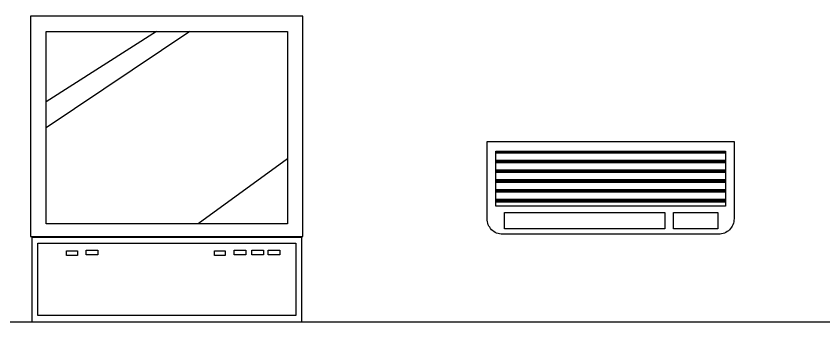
# Model space of a CAD drawing. Header units: inches. Extents: x 11.8 to 54.3, y 10.8 to 35.6.
# Drawn here: x 20.241 to 22.857, y 28.998 to 29.989 of the extents above; entities that cross this region are included whole.
import ezdxf

# ---------------------------------------------------------------- set-up
doc = ezdxf.new("R2010")
doc.units = ezdxf.units.IN
doc.header["$MEASUREMENT"] = 0
for name, color, linetype in [('02', 2, 'Continuous'), ('1', 1, 'Continuous'), ('8', 8, 'Continuous')]:
    doc.layers.add(name, color=color, linetype=linetype)

msp = doc.modelspace()

# ---------------------------------------------------------------- hatches: boundary and pattern name
at = {"layer": '8'}
h = msp.add_hatch(dxfattribs=at)
h.set_pattern_fill('PLAST', color=256, scale=0.005, style=0)
h.set_pattern_definition([(0, (-9.891238, 7.25804), (0, 0.03175), []), (0, (-9.891238, 7.262008), (0, 0.03175), []), (0, (-9.891238, 7.265976), (0, 0.03175), [])])
h.paths.add_polyline_path([(22.5387, 29.3736), (22.5387, 29.552), (21.7953, 29.552), (21.7953, 29.3736)])

# ---------------------------------------------------------------- linework, layer by layer
at = {"layer": '02'}
for p, q in [((20.2879, 29.9891), (20.2879, 29.2754)), ((21.1697, 29.9891), (20.2879, 29.9891)), ((21.1697, 29.2754), (21.1697, 29.9891)), ((20.3382, 29.3156), (20.3382, 29.9388)), ((20.3382, 29.9388), (21.1194, 29.9388)), ((20.6954, 29.9388), (20.3382, 29.7114)), ((20.8035, 29.9388), (20.3382, 29.6272)), ((21.1194, 29.9388), (21.1194, 29.3156)), ((21.1194, 29.5262), (20.83, 29.3156)), ((21.1194, 29.3156), (20.3382, 29.3156)), ((20.2879, 29.2754), (21.1697, 29.2754)), ((20.2913, 29.272), (20.2913, 28.9983)), ((21.1663, 29.272), (20.2913, 29.272)), ((20.3107, 29.0187), (20.3107, 29.253)), ((20.3107, 29.253), (21.1465, 29.253)), ((21.1465, 29.253), (21.1465, 29.0187)), ((21.1663, 28.9983), (21.1663, 29.272)), ((20.4041, 29.213), (20.4041, 29.2284)), ((20.4041, 29.2284), (20.4394, 29.2284)), ((20.4394, 29.2284), (20.4394, 29.213)), ((20.4681, 29.2152), (20.4681, 29.2306)), ((20.4681, 29.2306), (20.5056, 29.2306)), ((20.5056, 29.2306), (20.5056, 29.2152)), ((20.883, 29.213), (20.883, 29.2284)), ((20.883, 29.2284), (20.9183, 29.2284)), ((20.9183, 29.2284), (20.9183, 29.213)), ((20.947, 29.2152), (20.947, 29.2306)), ((20.947, 29.2306), (20.9845, 29.2306)), ((20.9845, 29.2306), (20.9845, 29.2152)), ((21.0043, 29.2152), (21.0043, 29.2306)), ((21.0043, 29.2306), (21.0418, 29.2306)), ((21.0418, 29.2306), (21.0418, 29.2152)), ((21.0573, 29.2152), (21.0573, 29.2306)), ((21.0573, 29.2306), (21.0948, 29.2306)), ((21.0948, 29.2306), (21.0948, 29.2152)), ((20.4394, 29.213), (20.4041, 29.213)), ((20.5056, 29.2152), (20.4681, 29.2152)), ((20.9183, 29.213), (20.883, 29.213)), ((20.9845, 29.2152), (20.947, 29.2152)), ((21.0418, 29.2152), (21.0043, 29.2152)), ((21.0948, 29.2152), (21.0573, 29.2152)), ((21.1465, 29.0187), (20.3107, 29.0187)), ((20.2913, 28.9983), (21.1663, 28.9983))]:
    msp.add_line(p, q, dxfattribs=at)
msp.add_lwpolyline([(21.7665, 29.5824), (22.5665, 29.5824), (22.5665, 29.3324, -0.414214), (22.5165, 29.2824), (21.8165, 29.2824, -0.414214), (21.7665, 29.3324)], format="xyb", close=True, dxfattribs=at)
for points in [[(21.7953, 29.552), (22.5387, 29.552), (22.5387, 29.3736), (21.7953, 29.3736)], [(21.8229, 29.3532), (22.3427, 29.3532), (22.3427, 29.2996), (21.8229, 29.2996)], [(22.3703, 29.3532), (22.514, 29.3532), (22.514, 29.2996), (22.3703, 29.2996)]]:
    msp.add_lwpolyline(points, close=True, dxfattribs=at)
at = {"layer": '1'}
msp.add_line((12.1152, 28.9983), (32.4414, 28.9983), dxfattribs=at)

doc.saveas('drawing.dxf')
